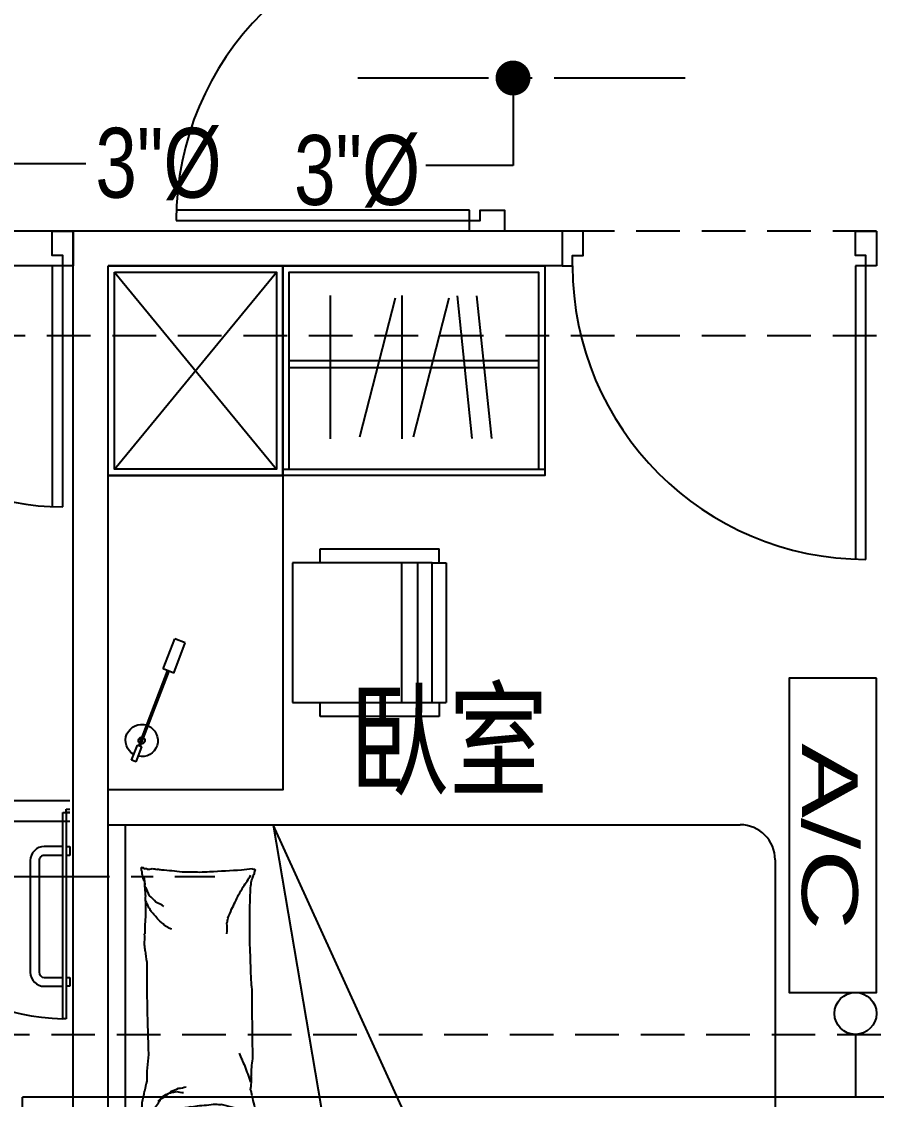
# Model space of a CAD drawing. Header units: millimetres. Extents: x 98197 to 106565, y 53890 to 60222.
# Drawn here: x 103140.6 to 103385.4, y 56386.9 to 56695.5 of the extents above; entities that cross this region are included whole.
import ezdxf
from ezdxf.enums import TextEntityAlignment as Align

# ---------------------------------------------------------------- set-up
doc = ezdxf.new("R2010")
doc.units = ezdxf.units.MM
doc.header["$LTSCALE"] = 50
doc.header["$MEASUREMENT"] = 0
doc.linetypes.add('CENTER2', pattern=[1.125, 0.75, -0.125, 0.125, -0.125])
doc.linetypes.add('HIDDEN', pattern=[0.375, 0.25, -0.125])
doc.layers.get('0').update_dxf_attribs({"color": 8, "linetype": 'CONTINUOUS'})
for name, color, linetype in [('00', 7, 'HIDDEN'), ('35', 4, 'CENTER2'), ('36雨排水', 3, 'CONTINUOUS'), ('furniture', 55, 'CONTINUOUS')]:
    doc.layers.add(name, color=color, linetype=linetype)
doc.styles.add('CHINA', font='c2', dxfattribs={"bigfont": 'china'})
doc.styles.add('NOTHING', font='c2.shx', dxfattribs={"bigfont": 'china.shx'})

# ---------------------------------------------------------------- blocks, each defined once
blk = doc.blocks.new('1111111111')
at = {"layer": '35', "color": 3, "linetype": 'Continuous'}
blk.add_lwpolyline([(2956.27, 3584.41), (2956.27, 3559.41), (3046.27, 3559.41), (3046.27, 3584.41)], close=True, dxfattribs=at)
at = {"layer": '35', "color": 4, "linetype": 'Continuous'}
blk.add_circle((3052.27, 3578.41), 6, dxfattribs=at)
at = {"layer": '35', "color": 3, "linetype": 'Continuous', "style": 'CHINA', "width": 1.5}
blk.add_text('A/C', height=16, dxfattribs=at).set_placement((3001.67, 3571.38), align=Align.MIDDLE)
blk = doc.blocks.new('*U41', base_point=(532774.96, 50158.06))
for p, q in [((532768.96, 50203.06), (532780.96, 50203.06)), ((532864.96, 50200.06), (532780.96, 50200.06)), ((532780.96, 50200.06), (532780.96, 50197.06)), ((532780.96, 50197.06), (532864.96, 50197.06)), ((532768.96, 50113.06), (532780.96, 50113.06))]:
    blk.add_line(p, q)
for points in [[(532780.96, 50203.06), (532780.96, 50200.06), (532777.96, 50200.06), (532777.96, 50197.06), (532770.96, 50197.06), (532770.96, 50203.06)], [(532780.96, 50113.06), (532780.96, 50116.06), (532777.96, 50116.06), (532777.96, 50119.06), (532770.96, 50119.06), (532770.96, 50113.06)]]:
    blk.add_lwpolyline(points)
blk.add_arc((532780.96, 50200.06), 84, 270, 360)
blk = doc.blocks.new('*U65', base_point=(71637.47, 1628.82))
for p, q in [((71602.97, 1702.82), (71602.97, 1633.82)), ((71605.97, 1633.82), (71605.97, 1702.82)), ((71599.97, 1623.82), (71599.97, 1633.82)), ((71599.97, 1633.82), (71602.97, 1633.82)), ((71602.97, 1633.82), (71605.97, 1633.82)), ((71605.97, 1633.82), (71674.97, 1633.82)), ((71674.97, 1623.82), (71674.97, 1633.82)), ((71599.97, 1623.82), (71674.97, 1623.82))]:
    blk.add_line(p, q)
for points in [[(71599.97, 1633.82), (71602.97, 1633.82), (71602.97, 1630.82), (71605.97, 1630.82), (71605.97, 1623.82), (71599.97, 1623.82)], [(71674.97, 1633.82), (71671.97, 1633.82), (71671.97, 1630.82), (71668.97, 1630.82), (71668.97, 1623.82), (71674.97, 1623.82)]]:
    blk.add_lwpolyline(points)
blk.add_arc((71602.97, 1633.82), 69, 0, 90)
blk = doc.blocks.new('*U66', base_point=(71414.97, 1628.82))
for p, q in [((71372.97, 1717.82), (71372.97, 1633.82)), ((71375.97, 1633.82), (71375.97, 1717.82)), ((71369.97, 1623.82), (71369.97, 1633.82)), ((71372.97, 1633.82), (71375.97, 1633.82)), ((71459.97, 1623.82), (71459.97, 1633.82))]:
    blk.add_line(p, q)
for points in [[(71369.97, 1633.82), (71372.97, 1633.82), (71372.97, 1630.82), (71375.97, 1630.82), (71375.97, 1623.82), (71369.97, 1623.82)], [(71459.97, 1633.82), (71456.97, 1633.82), (71456.97, 1630.82), (71453.97, 1630.82), (71453.97, 1623.82), (71459.97, 1623.82)]]:
    blk.add_lwpolyline(points)
blk.add_arc((71372.97, 1633.82), 84, 0, 90)
blk = doc.blocks.new('A$C062F3D30')
at = {"layer": 'furniture'}
for p, q in [((-110.11, 222.55), (65.89, 222.55)), ((23.58, 127.55), (7.53, 222.55)), ((65.89, 222.55), (65.89, 127.55)), ((65.89, 222.55), (70.89, 222.55)), ((70.89, 222.55), (70.89, 127.55)), ((-120.11, 137.55), (-120.11, 212.55)), ((-14.69, 211.51), (23.58, 127.55)), ((28.9, 210.05), (31.45, 209.41)), ((31.45, 209.41), (38.47, 207.65)), ((65.89, 127.55), (-110.11, 127.55)), ((70.89, 127.55), (65.89, 127.55))]:
    blk.add_line(p, q, dxfattribs=at)
for centre, radius, start, end in [((-110.11, 212.55), 10, 90, 180), ((-11.75, 233.45), 22.14, 262.3533, 330.5143), ((28.82, 210.04), 0.0779, 255.9551, 4.0829), ((6.1, 206.17), 23.01, 4.0829, 9.4841), ((56.63, 211.53), 2.91, 296.5805, 355.5998), ((60.62, 211.52), 1.12, 191.2724, 296.5805), ((68.81, 210.52), 7.68, 180, 191.2724), ((10.43, 201.98), 19.52, 9.4841, 17.3864), ((38.74, 201.9), 5.76, 75.9548, 92.6649), ((47.93, 152.03), 56, 92.6649, 98.0051), ((51.03, 181.62), 26.96, 98.0051, 102.1984), ((34.66, 282.22), 74.97, 279.6844, 282.1984), ((50.5, 226.28), 17.34, 270, 279.6844), ((57.96, 250.75), 41.81, 263.7676, 270), ((66.36, 200.55), 11.9, 135.0976, 152.7964), ((86.05, 199.98), 25.91, 164.256, 171.5628), ((74.82, 207.01), 13.7, 171.5628, 180), ((39.8, 206.33), 10.18, 186.4341, 197.3864), ((49.32, 196.38), 7.78, 75.3149, 90), ((56.21, 192.42), 11.9, 106.515, 117.3988), ((52.83, 199.38), 4.77, 90, 108.7799), ((61.25, 195.42), 11.9, 117.3988, 135.0976), ((59.32, 187.94), 17.47, 108.7799, 111.8149), ((59.19, 192.87), 12.84, 111.8149, 115.3551), ((57.38, 201.44), 4.47, 115.3551, 131.4429), ((61.63, 200.97), 7.64, 131.4429, 143.7359), ((40.02, 206.49), 20.59, 344.256, 352.4531), ((42.24, 200.81), 12.4, 168.4414, 186.4341), ((-29.07, 180.36), 62.79, 17.1982, 19.428), ((51.9, 191.14), 11.9, 95.6311, 106.515), ((1.81, 200.9), 58.03, 352.4531, 0), ((10.38, 198.48), 19.55, 348.4414, 2.7491), ((-27.44, 175.75), 62.79, 19.428, 21.6577), ((-3405.68, 142.97), 3435.61, 0.51202, 0.86036), ((-25.81, 171.62), 62.79, 21.6577, 23.4844), ((-24.22, 167.95), 62.79, 23.4844, 25.3111), ((-636.13, 166.83), 695.96, 359.99933, 2.17773), ((133.08, 178.38), 103.4, 182.6096, 184.6176), ((315.76, 174.9), 285.79, 180.9704, 182.6096), ((15.56, 158.87), 44.99, 6.0867, 10.1899), ((73.23, 164.21), 12.95, 182.5386, 190.1899), ((516.34, 159.46), 486.07, 179.7135, 180.9704), ((85.02, 159.86), 24.62, 175.1982, 182.5386), ((59.94, 157.1), 23.12, 175.9172, 183.5552), ((60.74, 172.45), 17.02, 241.6832, 246.9972), ((-13.8, 159.51), 74.22, 355.1982, 359.4243), ((41.47, 153.93), 4.93, 159.3257, 175.9172), ((56.73, 160.04), 4.19, 230.9651, 241.6832), ((68.55, 169.6), 19.14, 223.8115, 230.9651), ((82.59, 175.41), 33.29, 218.3886, 223.8115), ((129.08, 145.06), 98.94, 176.426, 179.7135), ((144.46, 97.42), 121.74, 153.5015, 155.6735), ((75.8, 136.54), 43.06, 155.6735, 159.3257), ((64.37, 155.35), 6.53, 207.2396, 218.3886), ((77.84, 158.38), 19.89, 200.8603, 207.2396), ((-66.78, 149.07), 127.01, 359.4243, 1.9079), ((59.88, 157.73), 8.43, 233.8234, 251.5603), ((64.03, 154.7), 8.43, 216.0864, 233.8234), ((42.23, 142.79), 12.4, 167.131, 176.426), ((82.46, 109.04), 61.93, 144.1737, 147.865), ((56.03, 133.44), 26.57, 147.865, 153.5015), ((67.16, 150.21), 8.43, 195.9352, 216.0864), ((-9.24, 141.4), 69.77, 1.9079, 5.2592), ((68.75, 144.62), 8.43, 175.7841, 195.9352), ((23.26, 144.48), 6.52, 332.7159, 343.7788), ((33.28, 141.8), 3.85, 152.7159, 167.131), ((56.54, 141.39), 4.58, 5.2592, 30.6513), ((21.68, 142.41), 7.44, 343.7788, 352.8796), ((28.79, 140.23), 0.112, 352.8796, 73.3022), ((29.19, 138.59), 1.64, 73.3022, 99.9984), ((27.99, 167.42), 27.3, 273.5049, 279.9984), ((-29.04, 1297.91), 1159.02, 273.05496, 273.50486), ((38.51, 257.05), 116.04, 271.6331, 273.055), ((48.08, 198.76), 57.69, 266.6313, 271.6331), ((60.1, 218.01), 77.61, 262.3191, 266.6313), ((59.08, 157.01), 16.86, 257.8905, 262.3191), ((53.86, 119.6), 20.91, 77.8905, 81.8665), ((59.27, 137.46), 2.79, 81.8665, 111.421), ((60.16, 141.45), 1.33, 248.0096, 291.421), ((61, 140.14), 0.364, 168.1069, 248.0096), ((60.93, 139.61), 0.197, 348.1069, 109.564), ((63.55, 141.62), 2.45, 175.6975, 210.6513), ((61.39, 139.47), 0.291, 109.564, 158.2117), ((63.42, 139.58), 2.13, 158.2117, 175.6975), ((-110.11, 137.55), 10, 180, 270)]:
    blk.add_arc(centre, radius, start, end, dxfattribs=at)
blk = doc.blocks.new('A$C3FEC6CE6')
at = {"layer": 'furniture'}
for p, q in [((-21.83, 31.02), (-13.22, 34.32)), ((-13.22, 34.32), (-12.07, 31.31)), ((-21.83, 31.02), (-20.67, 28)), ((-20.67, 28), (-12.07, 31.31)), ((-42.84, 21.46), (-21.33, 29.73)), ((-42.67, 21.03), (-21.16, 29.3)), ((-47.3, 20.24), (-43, 21.89)), ((-43.06, 21.87), (-42.46, 20.62)), ((-47.3, 20.24), (-46.81, 18.95)), ((-46.81, 18.95), (-42.46, 20.62))]:
    blk.add_line(p, q, dxfattribs=at)
for radius, start, end in [(4.61, 23.1574, 192.3965), (4.61, 209.6671, 18.139), (0.922, 40.5009, 191.5459), (0.922, 220.5009, 11.5459)]:
    blk.add_arc((-41.15, 21.86), radius, start, end, dxfattribs=at)
blk = doc.blocks.new('A$C761B7897')
at = {"layer": 'furniture'}
for p, q in [((-22.05, 80.4), (-22.05, 84.4)), ((-22.05, 84.4), (17.95, 84.4)), ((17.95, 80.4), (17.95, 84.4)), ((-22.05, 82.4), (-26.05, 82.4)), ((-26.05, 80.4), (-26.05, 82.4)), ((-26.05, 48.27), (-26.05, 80.4)), ((17.95, 80.4), (-22.05, 80.4)), ((-22.05, 80.4), (-22.05, 40.4)), ((17.95, 82.4), (21.95, 82.4)), ((17.95, 40.4), (17.95, 80.4)), ((21.95, 82.4), (21.95, 48.27)), ((-22.05, 76.13), (17.95, 76.13)), ((-22.05, 71.63), (17.95, 71.63)), ((-22.05, 48.27), (-26.05, 48.27)), ((21.95, 48.27), (17.95, 48.27)), ((-22.05, 40.4), (17.95, 40.4))]:
    blk.add_line(p, q, dxfattribs=at)
blk = doc.blocks.new('A$C62E31E07')
at = {"layer": 'furniture'}
for p, q in [((-41.82, 24.2), (-41.82, 95.6)), ((-39.82, 24.2), (-39.82, 95.6)), ((-62.13, 83.73), (-21.12, 83.73)), ((-61.51, 75.3), (-21.73, 65.1)), ((-62.13, 63.24), (-21.12, 63.24)), ((-61.51, 59.92), (-21.73, 49.72)), ((-62.02, 43.13), (-21.22, 47.37)), ((-62.02, 37.56), (-21.22, 41.8))]:
    blk.add_line(p, q, dxfattribs=at)
for points in [[(-72.62, 52.4), (-72.62, 97.4), (-70.82, 97.4)], [(-70.82, 97.4), (-12.62, 97.4), (-12.62, 22.4), (-70.82, 22.4)], [(-70.82, 97.4), (-70.82, 52.4)], [(-70.82, 95.6), (-14.42, 95.6), (-14.42, 24.2), (-70.82, 24.2)], [(-70.82, 52.4), (-70.82, 22.4), (-72.62, 22.4), (-72.62, 52.4)]]:
    blk.add_lwpolyline(points, dxfattribs=at)

msp = doc.modelspace()

# ---------------------------------------------------------------- linework, layer by layer
for p, q in [((103155.357, 56370.566), (103155.357, 56635.566)), ((103295.357, 56635.566), (103155.357, 56635.566)), ((103165.357, 56370.566), (103165.357, 56625.566)), ((103295.357, 56625.566), (103165.357, 56625.566)), ((103047.857, 56472.566), (103154.357, 56472.566)), ((103152.357, 56469.066), (103154.357, 56469.066)), ((103153.357, 56470.066), (103154.357, 56470.066)), ((103047.857, 56466.566), (103154.357, 56466.566))]:
    msp.add_line(p, q)
at = {"lineweight": -3, "ltscale": 0.01}
for p, q in [((103152.357, 56410.066, 0), (103152.357, 56469.066, 0)), ((103152.357, 56469.066, 0), (103153.357, 56469.066, 0)), ((103153.357, 56469.066, 0), (103153.357, 56470.066)), ((103153.357, 56469.066, 0), (103153.357, 56410.066, 0)), ((103154.357, 56469.066, 0), (103153.357, 56469.066, 0)), ((103152.357, 56459.336, 0), (103147.087, 56459.336, 0)), ((103153.357, 56459.336, 0), (103154.357, 56459.336, 0)), ((103154.357, 56459.336, 0), (103154.357, 56456.796, 0)), ((103152.357, 56456.796, 0), (103147.087, 56456.796, 0)), ((103154.357, 56456.796, 0), (103153.357, 56456.796, 0)), ((103143.087, 56455.336, 0), (103143.087, 56423.331, 0)), ((103145.627, 56455.336, 0), (103145.627, 56423.333, 0)), ((103147.087, 56421.876, 0), (103152.357, 56421.876, 0)), ((103147.087, 56419.336, 0), (103152.357, 56419.336, 0)), ((103153.357, 56421.876, 0), (103154.357, 56421.876, 0)), ((103154.357, 56419.336, 0), (103153.357, 56419.336, 0)), ((103154.357, 56421.876, 0), (103154.357, 56419.336, 0)), ((103153.357, 56410.066, 0), (103152.357, 56410.066, 0))]:
    msp.add_line(p, q, dxfattribs=at)
at = {"lineweight": -3}
msp.add_line((103153.357, 56470.066), (103154.357, 56470.066), dxfattribs=at)
for points in [[(103165.357, 56625.566), (103215.357, 56625.566), (103215.357, 56565.566), (103165.357, 56565.566), (103165.357, 56625.566)], [(103167.157, 56567.366), (103213.557, 56623.766)], [(103167.157, 56623.766), (103213.557, 56567.366)], [(103215.357, 56565.566), (103215.357, 56475.566), (103165.357, 56475.566), (103165.357, 56565.566), (103215.357, 56565.566)]]:
    msp.add_lwpolyline(points)
msp.add_lwpolyline([(103167.157, 56623.766), (103213.557, 56623.766), (103213.557, 56567.366), (103167.157, 56567.366)], close=True)
msp.add_arc((103153.372, 56470.072, 0), 60.014, 180.00546, 269.03153)
at = {"lineweight": -3, "ltscale": 0.01}
for centre, radius, start, end in [((103147.087, 56455.336, 0), 4, 89.99992, 179.99992), ((103147.087, 56455.336, 0), 1.46, 89.99992, 179.99992), ((103147.087, 56423.336, 0), 4, 179.99992, 269.99992), ((103147.087, 56423.336, 0), 1.46, 179.99992, 269.99992)]:
    msp.add_arc(centre, radius, start, end, dxfattribs=at)
at = {"layer": '00'}
for p, q in [((103535.357, 56635.566), (103017.857, 56635.566)), ((103535.357, 56605.566), (103017.857, 56605.566)), ((103017.857, 56405.566), (103535.357, 56405.566))]:
    msp.add_line(p, q, dxfattribs=at)
at = {"layer": '35'}
for p, q in [((103330.571, 56679.363), (103232.035, 56679.363)), ((103128.261, 56450.768), (103195.942, 56450.768))]:
    msp.add_line(p, q, dxfattribs=at)
at = {"layer": '35', "color": 1, "linetype": 'Continuous'}
for p, q in [((103281.303, 56679.363), (103281.303, 56654.363)), ((103158.951, 56654.805), (103108.951, 56654.805)), ((103281.303, 56654.363), (103256.303, 56654.363))]:
    msp.add_line(p, q, dxfattribs=at)
at = {"layer": '35', "color": 1, "linetype": 'Continuous', "const_width": 5}
msp.add_lwpolyline([(103281.303, 56681.863, -1), (103281.303, 56676.863, -1)], format="xyb", close=True, dxfattribs=at)
at = {"layer": '36雨排水', "color": 1}
for p, q in [((103379.357, 56405.566), (103379.357, 56387.566)), ((103140.857, 56355.566), (103140.857, 56387.566)), ((103419.357, 56387.566), (103140.857, 56387.566))]:
    msp.add_line(p, q, dxfattribs=at)

# ---------------------------------------------------------------- block references
for name, p, rotation in [('*U41', (103274.857, 56680.566), 180), ('*U65', (103117.857, 56630.566), 180), ('*U66', (103340.357, 56630.566), 180), ('A$C62E31E07', (103312.761, 56638.188), 89.99999999999999), ('A$C761B7897', (103177.772, 56518.513), 270), ('A$C062F3D30', (103236.249, 56593.12), 180)]:
    msp.add_blockref(name, p, dxfattribs=dict(rotation=rotation))
at = {"xscale": -1, "rotation": 269.9999999999999}
msp.add_blockref('A$C3FEC6CE6', (103153.115, 56530.852), dxfattribs=at)
at = {"layer": '35', "linetype": 'Continuous', "rotation": 270}
msp.add_blockref('1111111111', (99800.943, 59463.834), dxfattribs=at)

# ---------------------------------------------------------------- texts
at = {"style": 'NOTHING'}
msp.add_text('臥室', height=30, dxfattribs=at).set_placement((103234.386, 56473.807))
at = {"layer": '35', "color": 1, "linetype": 'Continuous', "style": 'CHINA', "width": 0.8}
for p in [(103161.709, 56645.107), (103218.582, 56643.035)]:
    msp.add_text('3"%%C', height=20, dxfattribs=at).set_placement(p)

doc.saveas('drawing.dxf')
